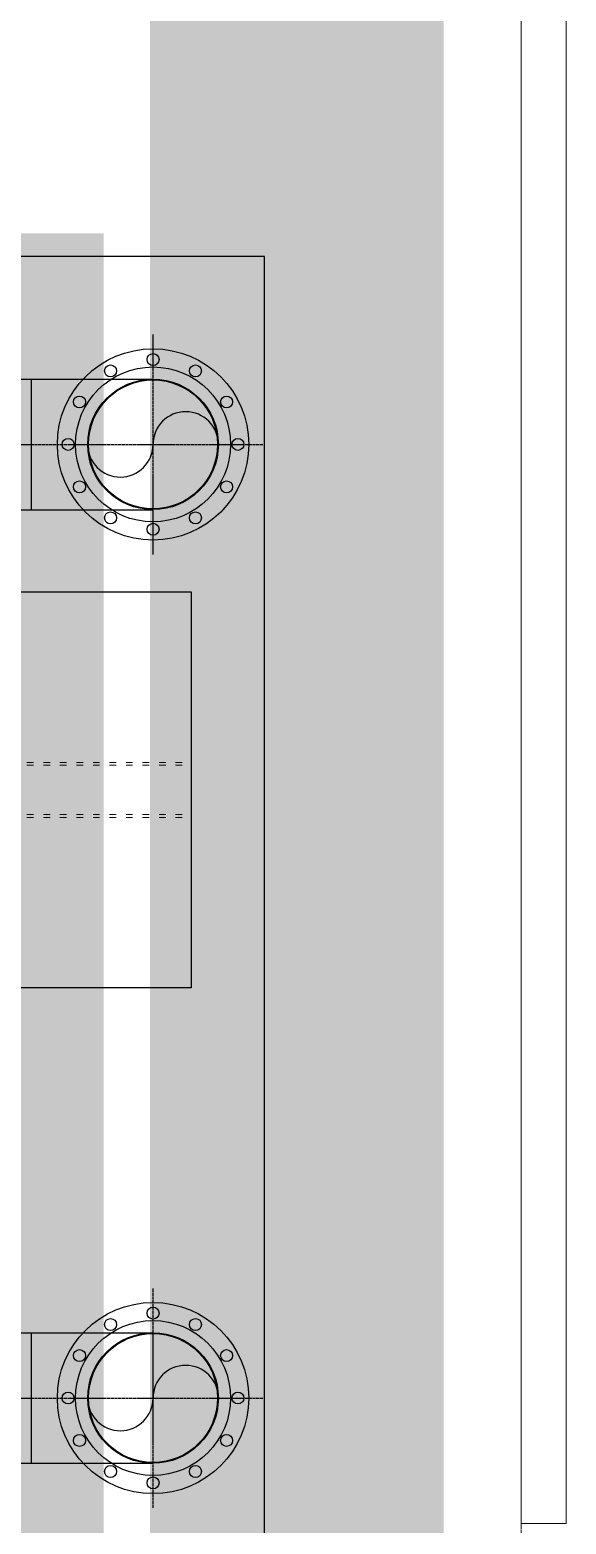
# Model space of a CAD drawing. Extents: x -3450 to 27857, y -1288 to 11880.
# Drawn here: x 1621.1 to 1767.2, y 1544.8 to 1952.2 of the extents above; entities that cross this region are included whole.
import ezdxf

# ---------------------------------------------------------------- set-up
doc = ezdxf.new("R2010")
doc.units = 0
for name, pattern in [('188K-SM-03-F20-MECH-EQ-Y2257103$0$CENTER', [2, 1.25, -0.25, 0.25, -0.25]), ('188K-SM-03-F20-MECH-EQ-Y2257103$0$XFM7Q20PCW-200K$0$ACAD_ISO03W100', [30, 12, -18]), ('X-S-FAB-L20$0$HIDDEN', [0.4, 0.3, -0.1])]:
    doc.linetypes.add(name, pattern=pattern)
for name, color, linetype in [('188K-SM-03-F20-MECH-EQ-Y2257103$0$01-電力-CSA', 1, 'Continuous'), ('188K-SM-03-F20-MECH-EQ-Y2257103$0$18P7-CHWR-19-Center', 244, '188K-SM-03-F20-MECH-EQ-Y2257103$0$CENTER'), ('188K-SM-03-F20-MECH-EQ-Y2257103$0$18P7-CHWR-19-PIPE', 1, 'Continuous'), ('188K-SM-03-F20-MECH-EQ-Y2257103$0$18P7-板式熱交換器配管', 7, 'Continuous'), ('X-S-FAB-L20$0$1_l20平面圖_1_A-WALL-IN', 8, 'Continuous'), ('X-S-FAB-L20$0$HID', 5, 'X-S-FAB-L20$0$HIDDEN')]:
    doc.layers.add(name, color=color, linetype=linetype)
doc.layers.add('188K-SM-03-F20-MECH-EQ-Y2257103$0$XFM7Q20PCW-200K$0$PCW EQ (FUTURE)', color=252, linetype='188K-SM-03-F20-MECH-EQ-Y2257103$0$XFM7Q20PCW-200K$0$ACAD_ISO03W100', lineweight=9)

# ---------------------------------------------------------------- blocks, each defined once
blk = doc.blocks.new('X-S-FAB-L20')
at = {"layer": 'X-S-FAB-L20$0$1_l20平面圖_1_A-WALL-IN', "color": 3, "lineweight": 0, "ltscale": 10, "flags": 128}
for points in [[(1755, 2955), (1755, 1545)], [(1767.2, 1545), (1767.2, 2955)], [(1755, 1545), (1767.2, 1545)]]:
    blk.add_lwpolyline(points, dxfattribs=at)
at = {"layer": 'X-S-FAB-L20$0$HID', "linetype": 'X-S-FAB-L20$0$HIDDEN', "lineweight": 0}
blk.add_lwpolyline([(0, 2100), (1755, 2100), (1755, 35), (0, 35)], close=True, dxfattribs=at)
blk = doc.blocks.new('188K-SM-03-F20-MECH-EQ-Y2257103$0$XFM7Q20PCW-200K$0$T20_FG_LC1800_15_03 - T20_FG_LC1800_15_03-V1119-CUB_L40')
for p, q in [((195.1, 6.7), (195.1, -861.3)), ((200.1, 6.7), (200.1, -861.3)), ((290.1, 6.7), (290.1, -861.3)), ((295.1, 6.7), (295.1, -861.3)), ((195.1, -861.3), (295.1, -861.3))]:
    blk.add_line(p, q)
blk = doc.blocks.new('*U295')
blk.add_circle((0, 0), 12.5)
blk = doc.blocks.new('*U294')
at = {"color": 0, "linetype": 'ByBlock', "lineweight": -2, "transparency": 16777216}
for p, rotation in [((28970.5, -18249.9), 269.9999999999999), ((28881.8, -18273.7), 299.9999999999998), ((29059.3, -18273.7), 239.9999999999999), ((28816.8, -18338.6), 329.9999999999999), ((29124.2, -18338.6), 209.9999999999999), ((29148, -18427.4), 180), ((28816.8, -18516.1), 29.99999999999999), ((29124.2, -18516.1), 149.9999999999999), ((28881.8, -18581.1), 59.99999999999996), ((28970.5, -18604.9), 89.99999999999997), ((29059.3, -18581.1), 119.9999999999999)]:
    blk.add_blockref('*U295', p, dxfattribs=dict(at, rotation=rotation))
blk.add_blockref('*U295', (28793, -18427.4), dxfattribs=at)
blk = doc.blocks.new('188K-SM-03-F20-MECH-EQ-Y2257103$0$法蘭-250A-上視-派肯')
for radius in [200, 162, 134.8]:
    blk.add_circle((0, 0), radius)
blk.add_blockref('*U294', (-28970.5, 18427.4))
blk = doc.blocks.new('188K-SM-03-F20-MECH-EQ-Y2257103$0$18P7-板式熱交換器配管-標準型')
at = {"layer": '188K-SM-03-F20-MECH-EQ-Y2257103$0$18P7-CHWR-19-Center', "ltscale": 0.01}
for p, q in [((-112.99, -52, -60), (-112.99, -98, -60)), ((102.99, -75, 9.14), (-135.99, -75, -64.98))]:
    blk.add_line(p, q, dxfattribs=at)
at = {"layer": '188K-SM-03-F20-MECH-EQ-Y2257103$0$18P7-CHWR-19-PIPE'}
for p, q in [((-64.28, -61.34, -60), (-112.99, -61.34, -60)), ((-87.59, -61.34, -60), (-87.59, -88.65, -60)), ((-64.28, -88.65, -60), (-112.99, -88.65, -60))]:
    blk.add_line(p, q, dxfattribs=at)
blk.add_circle((-112.99, -75, -60), 13.65, dxfattribs=at)
for centre, start, end in [((-106.16, -75, -60), 0, 180), ((-119.82, -75, -60), 180, 0)]:
    blk.add_arc(centre, 6.83, start, end, dxfattribs=at)
at = {"layer": '188K-SM-03-F20-MECH-EQ-Y2257103$0$18P7-CHWR-19-PIPE', "xscale": 0.1000000000000001, "yscale": 0.1000000000000001, "zscale": 0.1000000000000001}
blk.add_blockref('188K-SM-03-F20-MECH-EQ-Y2257103$0$法蘭-250A-上視-派肯', (-112.99, -75, -60), dxfattribs=at)
blk = doc.blocks.new('188K-SM-03-F20-MECH-EQ-Y2257103')
at = {"ltscale": 1000}
for points in [[(1685, 35), (1685, 1890.447), (1385, 1890.447), (1385, 35)], [(1665, 1799), (1665, 1691), (1405, 1691), (1405, 1799)]]:
    blk.add_lwpolyline(points, close=True, dxfattribs=at)
at = {"layer": '188K-SM-03-F20-MECH-EQ-Y2257103$0$01-電力-CSA', "color": 3, "ltscale": 1000, "const_width": 80}
blk.add_lwpolyline([(1693.806, 71.455), (1693.806, 2528.537)], dxfattribs=at)
at = {"layer": '188K-SM-03-F20-MECH-EQ-Y2257103$0$01-電力-CSA', "color": 4, "ltscale": 1000, "const_width": 80}
blk.add_lwpolyline([(1601.213, 76.802), (1601.213, 1896.72)], dxfattribs=at)
at = {"layer": '188K-SM-03-F20-MECH-EQ-Y2257103$0$18P7-板式熱交換器配管', "xscale": 1.303552922598451, "yscale": 1.303552922598451, "zscale": 1.303552922598451, "rotation": 180}
for p in [(1507.364, 1741.425, 18.213), (1507.364, 1481.425, 18.213)]:
    blk.add_blockref('188K-SM-03-F20-MECH-EQ-Y2257103$0$18P7-板式熱交換器配管-標準型', p, dxfattribs=at)
at = {"layer": '188K-SM-03-F20-MECH-EQ-Y2257103$0$XFM7Q20PCW-200K$0$PCW EQ (FUTURE)', "xscale": -0.15, "yscale": 0.15, "zscale": 0.15, "rotation": 90}
blk.add_blockref('188K-SM-03-F20-MECH-EQ-Y2257103$0$XFM7Q20PCW-200K$0$T20_FG_LC1800_15_03 - T20_FG_LC1800_15_03-V1119-CUB_L40', (1535.805, 1781.77), dxfattribs=at)

msp = doc.modelspace()

# ---------------------------------------------------------------- block references
for name in ['X-S-FAB-L20', '188K-SM-03-F20-MECH-EQ-Y2257103']:
    msp.add_blockref(name, (0, 0))

doc.saveas('drawing.dxf')
